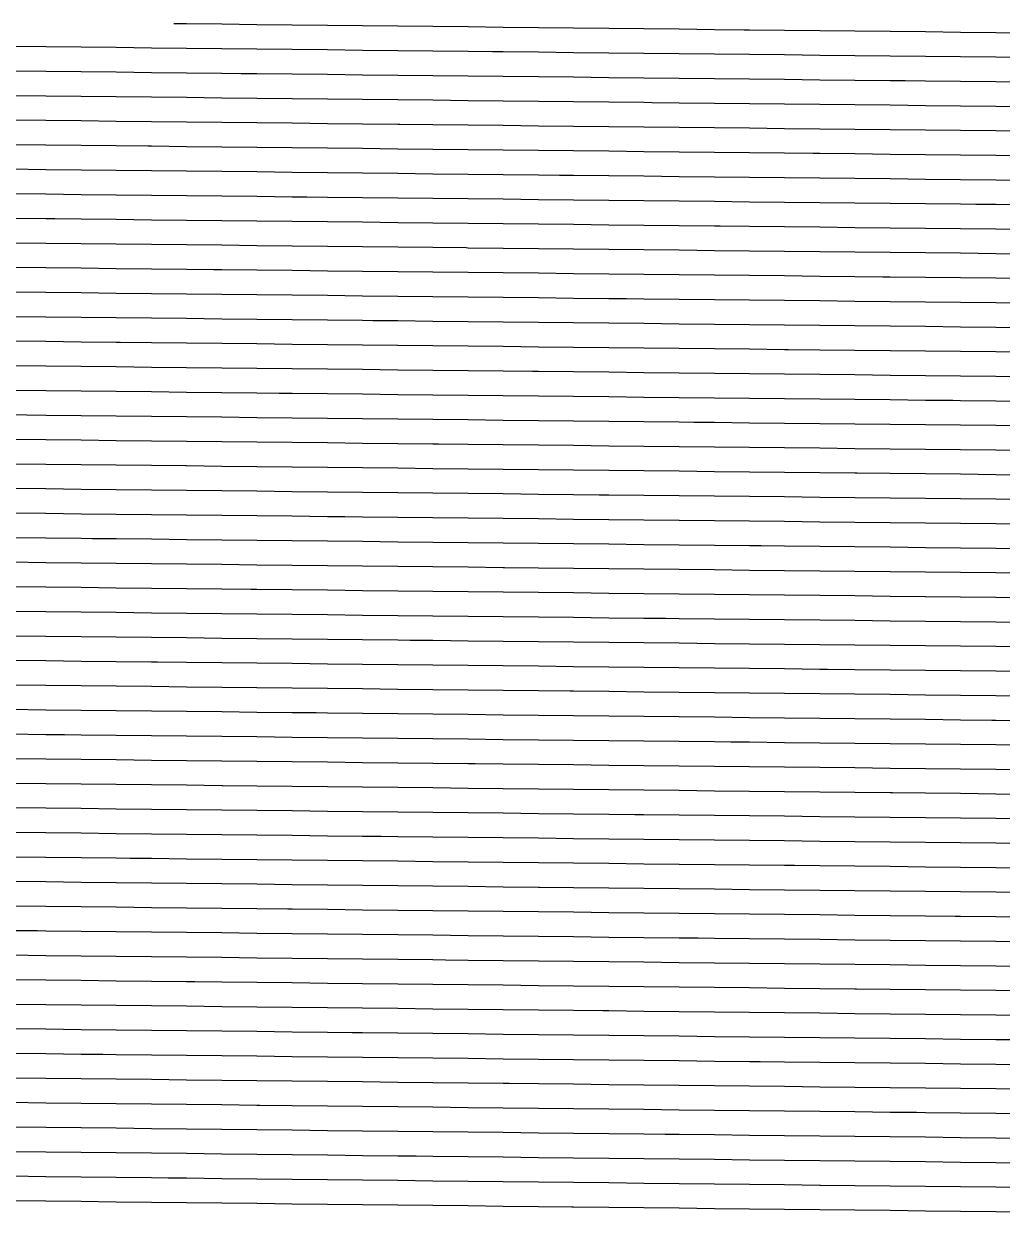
# Model space of a CAD drawing. Header units: metres. Extents: x 228 to 3387, y 52 to 162.
# Drawn here: x 3210.7 to 3298.7, y 54.4 to 161.3 of the extents above; entities that cross this region are included whole.
import ezdxf

# ---------------------------------------------------------------- set-up
doc = ezdxf.new("R2010")
doc.units = ezdxf.units.M
for name, color, linetype in [('Vs_-100', 7, 'Continuous'), ('Vs_-125', 7, 'Continuous'), ('Vs_-150', 7, 'Continuous'), ('Vs_-25', 7, 'Continuous'), ('Vs_-50', 7, 'Continuous'), ('Vs_-75', 7, 'Continuous'), ('Vs_0', 7, 'Continuous'), ('Vs_100', 7, 'Continuous'), ('Vs_1000', 7, 'Continuous'), ('Vs_1025', 7, 'Continuous'), ('Vs_1050', 7, 'Continuous'), ('Vs_125', 7, 'Continuous'), ('Vs_150', 7, 'Continuous'), ('Vs_175', 7, 'Continuous'), ('Vs_200', 7, 'Continuous'), ('Vs_225', 7, 'Continuous'), ('Vs_25', 7, 'Continuous'), ('Vs_250', 7, 'Continuous'), ('Vs_275', 7, 'Continuous'), ('Vs_300', 7, 'Continuous'), ('Vs_325', 7, 'Continuous'), ('Vs_350', 7, 'Continuous'), ('Vs_375', 7, 'Continuous'), ('Vs_400', 7, 'Continuous'), ('Vs_425', 7, 'Continuous'), ('Vs_450', 7, 'Continuous'), ('Vs_475', 7, 'Continuous'), ('Vs_50', 7, 'Continuous'), ('Vs_500', 7, 'Continuous'), ('Vs_525', 7, 'Continuous'), ('Vs_550', 7, 'Continuous'), ('Vs_575', 7, 'Continuous'), ('Vs_600', 7, 'Continuous'), ('Vs_625', 7, 'Continuous'), ('Vs_650', 7, 'Continuous'), ('Vs_675', 7, 'Continuous'), ('Vs_700', 7, 'Continuous'), ('Vs_725', 7, 'Continuous'), ('Vs_75', 7, 'Continuous'), ('Vs_750', 7, 'Continuous'), ('Vs_775', 7, 'Continuous'), ('Vs_800', 7, 'Continuous'), ('Vs_825', 7, 'Continuous'), ('Vs_850', 7, 'Continuous'), ('Vs_875', 7, 'Continuous'), ('Vs_900', 7, 'Continuous'), ('Vs_925', 7, 'Continuous'), ('Vs_950', 7, 'Continuous'), ('Vs_975', 7, 'Continuous')]:
    doc.layers.add(name, color=color, linetype=linetype)

msp = doc.modelspace()

# ---------------------------------------------------------------- linework, layer by layer
at = {"layer": 'Vs_-100'}
msp.add_lwpolyline([(3301.23, 156), (3298.07, 156.03), (3294.91, 156.07), (3291.75, 156.1), (3289.94, 156.12), (3288.59, 156.14), (3285.42, 156.17), (3282.26, 156.2), (3279.1, 156.24), (3275.94, 156.27), (3272.78, 156.31), (3269.61, 156.34), (3266.45, 156.38), (3263.29, 156.41), (3260.13, 156.45), (3256.97, 156.48), (3253.81, 156.52), (3250.64, 156.55), (3247.48, 156.58), (3244.32, 156.62), (3241.16, 156.65), (3238, 156.69), (3234.84, 156.72), (3231.67, 156.76), (3230.25, 156.77), (3228.51, 156.79), (3225.35, 156.83), (3222.19, 156.86), (3219.03, 156.9), (3215.86, 156.93), (3212.7, 156.97), (3209.54, 157)], dxfattribs=at)
at = {"layer": 'Vs_-125'}
msp.add_lwpolyline([(3301.23, 158.21), (3298.07, 158.24), (3294.91, 158.27), (3291.75, 158.31), (3288.59, 158.34), (3285.42, 158.38), (3282.26, 158.41), (3279.1, 158.45), (3275.94, 158.48), (3272.78, 158.52), (3269.61, 158.55), (3266.45, 158.58), (3263.29, 158.62), (3260.13, 158.65), (3256.97, 158.69), (3253.81, 158.72), (3252.83, 158.73), (3250.64, 158.76), (3247.48, 158.79), (3244.32, 158.83), (3241.16, 158.86), (3238, 158.9), (3234.84, 158.93), (3231.67, 158.97), (3228.51, 159), (3225.35, 159.04), (3222.19, 159.07), (3219.03, 159.11), (3215.86, 159.14), (3212.7, 159.18), (3209.54, 159.21)], dxfattribs=at)
at = {"layer": 'Vs_-150'}
msp.add_lwpolyline([(3301.23, 160.41), (3298.07, 160.45), (3294.91, 160.48), (3291.75, 160.52), (3288.59, 160.55), (3285.42, 160.58), (3282.26, 160.62), (3279.1, 160.65), (3275.94, 160.69), (3275.46, 160.69), (3272.78, 160.72), (3269.61, 160.76), (3266.45, 160.79), (3263.29, 160.83), (3260.13, 160.86), (3256.97, 160.9), (3253.81, 160.93), (3250.64, 160.97), (3247.48, 161), (3244.32, 161.04), (3241.16, 161.07), (3238, 161.1), (3234.84, 161.14), (3231.67, 161.17), (3228.51, 161.21), (3225.35, 161.24), (3224.19, 161.26)], dxfattribs=at)
at = {"layer": 'Vs_-25'}
msp.add_lwpolyline([(3301.23, 149.38), (3298.07, 149.41), (3294.91, 149.44), (3291.75, 149.48), (3288.59, 149.51), (3285.42, 149.55), (3282.26, 149.58), (3281.66, 149.59), (3279.1, 149.62), (3275.94, 149.65), (3272.78, 149.68), (3269.61, 149.72), (3266.45, 149.75), (3263.29, 149.79), (3260.13, 149.82), (3256.97, 149.86), (3253.81, 149.89), (3250.64, 149.93), (3247.48, 149.96), (3244.32, 149.99), (3241.16, 150.03), (3238, 150.06), (3234.84, 150.1), (3231.67, 150.13), (3228.51, 150.17), (3225.35, 150.2), (3222.19, 150.24), (3221.89, 150.24), (3219.03, 150.27), (3215.86, 150.31), (3212.7, 150.34), (3209.54, 150.38)], dxfattribs=at)
at = {"layer": 'Vs_-50'}
msp.add_lwpolyline([(3301.23, 151.58), (3298.07, 151.62), (3294.91, 151.65), (3291.75, 151.69), (3288.59, 151.72), (3285.42, 151.75), (3282.26, 151.79), (3279.1, 151.82), (3275.94, 151.86), (3272.78, 151.89), (3269.61, 151.93), (3266.45, 151.96), (3263.29, 152), (3260.13, 152.03), (3256.97, 152.06), (3253.81, 152.1), (3250.64, 152.13), (3247.48, 152.17), (3244.5, 152.2), (3244.32, 152.2), (3241.16, 152.24), (3238, 152.27), (3234.84, 152.31), (3231.67, 152.34), (3228.51, 152.38), (3225.35, 152.41), (3222.19, 152.45), (3219.03, 152.48), (3215.86, 152.52), (3212.7, 152.55), (3209.54, 152.59)], dxfattribs=at)
at = {"layer": 'Vs_-75'}
msp.add_lwpolyline([(3301.23, 153.79), (3298.07, 153.83), (3294.91, 153.86), (3291.75, 153.89), (3288.59, 153.93), (3285.42, 153.96), (3282.26, 154), (3279.1, 154.03), (3275.94, 154.07), (3272.78, 154.1), (3269.61, 154.13), (3267.18, 154.16), (3266.45, 154.17), (3263.29, 154.2), (3260.13, 154.24), (3256.97, 154.27), (3253.81, 154.31), (3250.64, 154.34), (3247.48, 154.38), (3244.32, 154.41), (3241.16, 154.45), (3238, 154.48), (3234.84, 154.52), (3231.67, 154.55), (3228.51, 154.58), (3225.35, 154.62), (3222.19, 154.65), (3219.03, 154.69), (3215.86, 154.72), (3212.7, 154.76), (3209.54, 154.79)], dxfattribs=at)
at = {"layer": 'Vs_0'}
msp.add_lwpolyline([(3301.23, 147.17), (3298.07, 147.2), (3294.91, 147.24), (3291.75, 147.27), (3288.59, 147.31), (3285.42, 147.34), (3282.26, 147.37), (3279.1, 147.41), (3275.94, 147.44), (3272.78, 147.48), (3269.61, 147.51), (3266.45, 147.55), (3263.29, 147.58), (3260.13, 147.61), (3258.85, 147.63), (3256.97, 147.65), (3253.81, 147.68), (3250.64, 147.72), (3247.48, 147.75), (3244.32, 147.79), (3241.16, 147.82), (3238, 147.86), (3234.84, 147.89), (3231.67, 147.93), (3228.51, 147.96), (3225.35, 147.99), (3222.19, 148.03), (3219.03, 148.06), (3215.86, 148.1), (3212.7, 148.13), (3209.54, 148.17)], dxfattribs=at)
at = {"layer": 'Vs_100'}
msp.add_lwpolyline([(3301.23, 138.34), (3298.07, 138.37), (3294.91, 138.41), (3291.75, 138.44), (3288.59, 138.48), (3287.91, 138.48), (3285.42, 138.51), (3282.26, 138.54), (3279.1, 138.58), (3275.94, 138.61), (3272.78, 138.65), (3269.61, 138.68), (3266.45, 138.71), (3263.29, 138.75), (3260.13, 138.78), (3256.97, 138.82), (3253.81, 138.85), (3250.64, 138.89), (3247.48, 138.92), (3244.32, 138.95), (3241.16, 138.99), (3238, 139.02), (3234.84, 139.06), (3231.67, 139.09), (3228.51, 139.13), (3227.76, 139.14), (3225.35, 139.16), (3222.19, 139.2), (3219.03, 139.23), (3215.86, 139.27), (3212.7, 139.3), (3209.54, 139.34)], dxfattribs=at)
at = {"layer": 'Vs_1000'}
msp.add_lwpolyline([(3301.23, 58.82), (3298.07, 58.86), (3294.91, 58.89), (3291.75, 58.93), (3288.59, 58.96), (3285.42, 59), (3282.26, 59.03), (3279.1, 59.07), (3275.94, 59.1), (3272.78, 59.14), (3269.61, 59.17), (3266.45, 59.21), (3263.29, 59.24), (3260.13, 59.28), (3256.97, 59.31), (3253.81, 59.35), (3250.64, 59.39), (3247.48, 59.42), (3245.98, 59.44), (3244.32, 59.46), (3241.16, 59.49), (3238, 59.53), (3234.84, 59.56), (3231.67, 59.6), (3228.51, 59.63), (3225.35, 59.67), (3222.19, 59.7), (3219.03, 59.74), (3215.86, 59.77), (3212.7, 59.81), (3209.54, 59.84)], dxfattribs=at)
at = {"layer": 'Vs_1025'}
msp.add_lwpolyline([(3301.23, 56.61), (3298.07, 56.65), (3294.91, 56.68), (3291.75, 56.72), (3288.59, 56.75), (3285.42, 56.79), (3282.33, 56.82), (3282.26, 56.82), (3279.1, 56.86), (3275.94, 56.9), (3272.78, 56.93), (3269.61, 56.97), (3266.45, 57), (3263.29, 57.04), (3260.13, 57.07), (3256.97, 57.11), (3253.81, 57.14), (3250.64, 57.18), (3247.48, 57.21), (3244.32, 57.25), (3241.16, 57.28), (3238, 57.32), (3234.84, 57.35), (3231.67, 57.39), (3228.51, 57.42), (3225.35, 57.46), (3223.7, 57.48), (3222.19, 57.49), (3219.03, 57.53), (3215.86, 57.56), (3212.7, 57.6), (3209.54, 57.64)], dxfattribs=at)
at = {"layer": 'Vs_1050'}
msp.add_lwpolyline([(3301.23, 54.4), (3298.07, 54.44), (3294.91, 54.47), (3291.75, 54.51), (3288.59, 54.55), (3285.42, 54.58), (3282.26, 54.62), (3279.1, 54.65), (3275.94, 54.69), (3272.78, 54.72), (3269.61, 54.76), (3266.45, 54.79), (3263.29, 54.83), (3260.13, 54.86), (3259.97, 54.86), (3256.97, 54.9), (3253.81, 54.93), (3250.64, 54.97), (3247.48, 55), (3244.32, 55.04), (3241.16, 55.07), (3238, 55.11), (3234.84, 55.14), (3231.67, 55.18), (3228.51, 55.22), (3225.35, 55.25), (3222.19, 55.29), (3219.03, 55.32), (3215.86, 55.36), (3212.7, 55.39), (3209.54, 55.43)], dxfattribs=at)
at = {"layer": 'Vs_125'}
msp.add_lwpolyline([(3301.23, 136.13), (3298.07, 136.17), (3294.91, 136.2), (3291.75, 136.23), (3288.59, 136.27), (3285.42, 136.3), (3282.26, 136.34), (3279.1, 136.37), (3275.94, 136.4), (3272.78, 136.44), (3269.61, 136.47), (3266.45, 136.51), (3264.89, 136.52), (3263.29, 136.54), (3260.13, 136.57), (3256.97, 136.61), (3253.81, 136.64), (3250.64, 136.68), (3247.48, 136.71), (3244.32, 136.75), (3241.16, 136.78), (3238, 136.82), (3234.84, 136.85), (3231.67, 136.88), (3228.51, 136.92), (3225.35, 136.95), (3222.19, 136.99), (3219.03, 137.02), (3215.86, 137.06), (3212.7, 137.09), (3209.54, 137.13)], dxfattribs=at)
at = {"layer": 'Vs_150'}
msp.add_lwpolyline([(3301.23, 133.93), (3298.07, 133.96), (3294.91, 133.99), (3291.75, 134.03), (3288.59, 134.06), (3285.42, 134.09), (3282.26, 134.13), (3279.1, 134.16), (3275.94, 134.2), (3272.78, 134.23), (3269.61, 134.26), (3266.45, 134.3), (3263.29, 134.33), (3260.13, 134.37), (3256.97, 134.4), (3253.81, 134.43), (3250.64, 134.47), (3247.48, 134.5), (3244.32, 134.54), (3242.07, 134.56), (3241.16, 134.57), (3238, 134.61), (3234.84, 134.64), (3231.67, 134.68), (3228.51, 134.71), (3225.35, 134.75), (3222.19, 134.78), (3219.03, 134.82), (3215.86, 134.85), (3212.7, 134.88), (3209.54, 134.92)], dxfattribs=at)
at = {"layer": 'Vs_175'}
msp.add_lwpolyline([(3301.23, 131.72), (3298.07, 131.75), (3294.91, 131.78), (3291.75, 131.82), (3288.59, 131.85), (3285.42, 131.89), (3282.26, 131.92), (3279.45, 131.95), (3279.1, 131.95), (3275.94, 131.99), (3272.78, 132.02), (3269.61, 132.06), (3266.45, 132.09), (3263.29, 132.12), (3260.13, 132.16), (3256.97, 132.19), (3253.81, 132.23), (3250.64, 132.26), (3247.48, 132.3), (3244.32, 132.33), (3241.16, 132.36), (3238, 132.4), (3234.84, 132.43), (3231.67, 132.47), (3228.51, 132.5), (3225.35, 132.54), (3222.19, 132.57), (3219.37, 132.6), (3219.03, 132.61), (3215.86, 132.64), (3212.7, 132.68), (3209.54, 132.71)], dxfattribs=at)
at = {"layer": 'Vs_200'}
msp.add_lwpolyline([(3301.23, 129.51), (3298.07, 129.54), (3294.91, 129.58), (3291.75, 129.61), (3288.59, 129.64), (3285.42, 129.68), (3282.26, 129.71), (3279.1, 129.75), (3275.94, 129.78), (3272.78, 129.81), (3269.61, 129.85), (3266.45, 129.88), (3263.29, 129.92), (3260.13, 129.95), (3256.97, 129.98), (3256.45, 129.99), (3253.81, 130.02), (3250.64, 130.05), (3247.48, 130.09), (3244.32, 130.12), (3241.16, 130.16), (3238, 130.19), (3234.84, 130.23), (3231.67, 130.26), (3228.51, 130.29), (3225.35, 130.33), (3222.19, 130.36), (3219.03, 130.4), (3215.86, 130.43), (3212.7, 130.47), (3209.54, 130.5)], dxfattribs=at)
at = {"layer": 'Vs_225'}
msp.add_lwpolyline([(3301.23, 127.3), (3298.07, 127.34), (3294.91, 127.37), (3294.21, 127.38), (3291.75, 127.4), (3288.59, 127.44), (3285.42, 127.47), (3282.26, 127.5), (3279.1, 127.54), (3275.94, 127.57), (3272.78, 127.61), (3269.61, 127.64), (3266.45, 127.67), (3263.29, 127.71), (3260.13, 127.74), (3256.97, 127.78), (3253.81, 127.81), (3250.64, 127.84), (3247.48, 127.88), (3244.32, 127.91), (3241.16, 127.95), (3238, 127.98), (3234.84, 128.02), (3233.66, 128.03), (3231.67, 128.05), (3228.51, 128.09), (3225.35, 128.12), (3222.19, 128.16), (3219.03, 128.19), (3215.86, 128.23), (3212.7, 128.26), (3209.54, 128.29)], dxfattribs=at)
at = {"layer": 'Vs_25'}
msp.add_lwpolyline([(3301.23, 144.96), (3298.07, 145), (3296.29, 145.02), (3294.91, 145.03), (3291.75, 145.06), (3288.59, 145.1), (3285.42, 145.13), (3282.26, 145.17), (3279.1, 145.2), (3275.94, 145.23), (3272.78, 145.27), (3269.61, 145.3), (3266.45, 145.34), (3263.29, 145.37), (3260.13, 145.41), (3256.97, 145.44), (3253.81, 145.48), (3250.64, 145.51), (3247.48, 145.54), (3244.32, 145.58), (3241.16, 145.61), (3238, 145.65), (3236.14, 145.67), (3234.84, 145.68), (3231.67, 145.72), (3228.51, 145.75), (3225.35, 145.79), (3222.19, 145.82), (3219.03, 145.86), (3215.86, 145.89), (3212.7, 145.93), (3209.54, 145.96)], dxfattribs=at)
at = {"layer": 'Vs_250'}
msp.add_lwpolyline([(3301.23, 125.1), (3298.07, 125.13), (3294.91, 125.16), (3291.75, 125.2), (3288.59, 125.23), (3285.42, 125.26), (3282.26, 125.3), (3279.1, 125.33), (3275.94, 125.36), (3272.78, 125.4), (3270.95, 125.42), (3269.61, 125.43), (3266.45, 125.47), (3263.29, 125.5), (3260.13, 125.53), (3256.97, 125.57), (3253.81, 125.6), (3250.64, 125.64), (3247.48, 125.67), (3244.32, 125.71), (3241.16, 125.74), (3238, 125.77), (3234.84, 125.81), (3231.67, 125.84), (3228.51, 125.88), (3225.35, 125.91), (3222.19, 125.95), (3219.03, 125.98), (3215.86, 126.02), (3212.7, 126.05), (3210.98, 126.07), (3209.54, 126.09)], dxfattribs=at)
at = {"layer": 'Vs_275'}
msp.add_lwpolyline([(3301.23, 122.89), (3298.07, 122.92), (3294.91, 122.95), (3291.75, 122.99), (3288.59, 123.02), (3285.42, 123.05), (3282.26, 123.09), (3279.1, 123.12), (3275.94, 123.16), (3272.78, 123.19), (3269.61, 123.22), (3266.45, 123.26), (3263.29, 123.29), (3260.13, 123.33), (3256.97, 123.36), (3253.81, 123.39), (3250.64, 123.43), (3248, 123.46), (3247.48, 123.46), (3244.32, 123.5), (3241.16, 123.53), (3238, 123.57), (3234.84, 123.6), (3231.67, 123.64), (3228.51, 123.67), (3225.35, 123.7), (3222.19, 123.74), (3219.03, 123.77), (3215.86, 123.81), (3212.7, 123.84), (3209.54, 123.88)], dxfattribs=at)
at = {"layer": 'Vs_300'}
msp.add_lwpolyline([(3301.23, 120.68), (3298.07, 120.71), (3294.91, 120.75), (3291.75, 120.78), (3288.59, 120.81), (3285.61, 120.84), (3285.42, 120.85), (3282.26, 120.88), (3279.1, 120.91), (3275.94, 120.95), (3272.78, 120.98), (3269.61, 121.02), (3266.45, 121.05), (3263.29, 121.08), (3260.13, 121.12), (3256.97, 121.15), (3253.81, 121.19), (3250.64, 121.22), (3247.48, 121.25), (3244.32, 121.29), (3241.16, 121.32), (3238, 121.36), (3234.84, 121.39), (3231.67, 121.43), (3228.51, 121.46), (3225.35, 121.5), (3225.25, 121.5), (3222.19, 121.53), (3219.03, 121.57), (3215.86, 121.6), (3212.7, 121.64), (3209.54, 121.67)], dxfattribs=at)
at = {"layer": 'Vs_325'}
msp.add_lwpolyline([(3301.23, 118.47), (3298.07, 118.5), (3294.91, 118.54), (3291.75, 118.57), (3288.59, 118.6), (3285.42, 118.64), (3282.26, 118.67), (3279.1, 118.71), (3275.94, 118.74), (3272.78, 118.77), (3269.61, 118.81), (3266.45, 118.84), (3263.29, 118.88), (3262.44, 118.88), (3260.13, 118.91), (3256.97, 118.94), (3253.81, 118.98), (3250.64, 119.01), (3247.48, 119.05), (3244.32, 119.08), (3241.16, 119.12), (3238, 119.15), (3234.84, 119.18), (3231.67, 119.22), (3228.51, 119.25), (3225.35, 119.29), (3222.19, 119.32), (3219.03, 119.36), (3215.86, 119.39), (3212.7, 119.43), (3209.54, 119.46)], dxfattribs=at)
at = {"layer": 'Vs_350'}
msp.add_lwpolyline([(3300.52, 116.27), (3298.07, 116.3), (3294.91, 116.33), (3291.75, 116.36), (3288.59, 116.4), (3285.42, 116.43), (3282.26, 116.46), (3279.1, 116.5), (3275.94, 116.53), (3272.78, 116.56), (3269.61, 116.6), (3266.45, 116.63), (3263.29, 116.67), (3260.13, 116.7), (3256.97, 116.74), (3253.81, 116.77), (3250.64, 116.8), (3247.48, 116.84), (3244.32, 116.87), (3241.16, 116.91), (3239.56, 116.92), (3238, 116.94), (3234.84, 116.98), (3231.67, 117.01), (3228.51, 117.05), (3225.35, 117.08), (3222.19, 117.11), (3219.03, 117.15), (3215.86, 117.18), (3212.7, 117.22), (3209.54, 117.25)], dxfattribs=at)
at = {"layer": 'Vs_375'}
msp.add_lwpolyline([(3301.23, 114.06), (3298.07, 114.09), (3294.91, 114.12), (3291.75, 114.15), (3288.59, 114.19), (3285.42, 114.22), (3282.26, 114.26), (3279.1, 114.29), (3276.99, 114.31), (3275.94, 114.32), (3272.78, 114.36), (3269.61, 114.39), (3266.45, 114.42), (3263.29, 114.46), (3260.13, 114.49), (3256.97, 114.53), (3253.81, 114.56), (3250.64, 114.6), (3247.48, 114.63), (3244.32, 114.66), (3241.16, 114.7), (3238, 114.73), (3234.84, 114.77), (3231.67, 114.8), (3228.51, 114.84), (3225.35, 114.87), (3222.19, 114.91), (3219.03, 114.94), (3216.86, 114.96), (3215.86, 114.98), (3212.7, 115.01), (3209.54, 115.05)], dxfattribs=at)
at = {"layer": 'Vs_400'}
msp.add_lwpolyline([(3301.23, 111.85), (3298.07, 111.88), (3294.91, 111.91), (3291.75, 111.95), (3288.59, 111.98), (3285.42, 112.01), (3282.26, 112.05), (3279.1, 112.08), (3275.94, 112.11), (3272.78, 112.15), (3269.61, 112.18), (3266.45, 112.22), (3263.29, 112.25), (3260.13, 112.28), (3256.97, 112.32), (3253.93, 112.35), (3253.81, 112.35), (3250.64, 112.39), (3247.48, 112.42), (3244.32, 112.46), (3241.16, 112.49), (3238, 112.53), (3234.84, 112.56), (3231.67, 112.59), (3228.51, 112.63), (3225.35, 112.66), (3222.19, 112.7), (3219.03, 112.73), (3215.86, 112.77), (3212.7, 112.8), (3209.54, 112.84)], dxfattribs=at)
at = {"layer": 'Vs_425'}
msp.add_lwpolyline([(3301.23, 109.64), (3298.07, 109.67), (3294.91, 109.71), (3291.75, 109.74), (3291.73, 109.74), (3288.59, 109.77), (3285.42, 109.81), (3282.26, 109.84), (3279.1, 109.87), (3275.94, 109.91), (3272.78, 109.94), (3269.61, 109.97), (3266.45, 110.01), (3263.29, 110.04), (3260.13, 110.08), (3256.97, 110.11), (3253.81, 110.14), (3250.64, 110.18), (3247.48, 110.21), (3244.32, 110.25), (3241.16, 110.28), (3238, 110.32), (3234.84, 110.35), (3231.67, 110.39), (3231.13, 110.39), (3228.51, 110.42), (3225.35, 110.46), (3222.19, 110.49), (3219.03, 110.52), (3215.86, 110.56), (3212.7, 110.59), (3209.54, 110.63)], dxfattribs=at)
at = {"layer": 'Vs_450'}
msp.add_lwpolyline([(3301.23, 107.43), (3298.07, 107.46), (3294.91, 107.5), (3291.75, 107.53), (3288.59, 107.56), (3285.42, 107.6), (3282.26, 107.63), (3279.1, 107.66), (3275.94, 107.7), (3272.78, 107.73), (3269.61, 107.77), (3268.38, 107.78), (3266.45, 107.8), (3263.29, 107.83), (3260.13, 107.87), (3256.97, 107.9), (3253.81, 107.94), (3250.64, 107.97), (3247.48, 108.01), (3244.32, 108.04), (3241.16, 108.07), (3238, 108.11), (3234.84, 108.14), (3231.67, 108.18), (3228.51, 108.21), (3225.35, 108.25), (3222.19, 108.28), (3219.03, 108.32), (3215.86, 108.35), (3212.7, 108.39), (3209.54, 108.42)], dxfattribs=at)
at = {"layer": 'Vs_475'}
msp.add_lwpolyline([(3301.23, 105.22), (3298.07, 105.26), (3294.91, 105.29), (3291.75, 105.32), (3288.59, 105.35), (3285.42, 105.39), (3282.26, 105.42), (3279.1, 105.46), (3275.94, 105.49), (3272.78, 105.52), (3269.61, 105.56), (3266.45, 105.59), (3263.29, 105.63), (3260.13, 105.66), (3256.97, 105.69), (3253.81, 105.73), (3250.64, 105.76), (3247.48, 105.8), (3245.45, 105.82), (3244.32, 105.83), (3241.16, 105.87), (3238, 105.9), (3234.84, 105.93), (3231.67, 105.97), (3228.51, 106), (3225.35, 106.04), (3222.19, 106.07), (3219.03, 106.11), (3215.86, 106.14), (3212.7, 106.18), (3209.54, 106.21)], dxfattribs=at)
at = {"layer": 'Vs_50'}
msp.add_lwpolyline([(3301.23, 142.75), (3298.07, 142.79), (3294.91, 142.82), (3291.75, 142.86), (3288.59, 142.89), (3285.42, 142.92), (3282.26, 142.96), (3279.1, 142.99), (3275.94, 143.03), (3273.3, 143.06), (3272.78, 143.06), (3269.61, 143.1), (3266.45, 143.13), (3263.29, 143.16), (3260.13, 143.2), (3256.97, 143.23), (3253.81, 143.27), (3250.64, 143.3), (3247.48, 143.34), (3244.32, 143.37), (3241.16, 143.41), (3238, 143.44), (3234.84, 143.47), (3231.67, 143.51), (3228.51, 143.54), (3225.35, 143.58), (3222.19, 143.61), (3219.03, 143.65), (3215.86, 143.68), (3213.51, 143.71), (3212.7, 143.72), (3209.54, 143.75)], dxfattribs=at)
at = {"layer": 'Vs_500'}
msp.add_lwpolyline([(3301.23, 103.01), (3298.07, 103.05), (3294.91, 103.08), (3291.75, 103.11), (3288.59, 103.15), (3285.42, 103.18), (3282.96, 103.21), (3282.26, 103.21), (3279.1, 103.25), (3275.94, 103.28), (3272.78, 103.31), (3269.61, 103.35), (3266.45, 103.38), (3263.29, 103.42), (3260.13, 103.45), (3256.97, 103.49), (3253.81, 103.52), (3250.64, 103.55), (3247.48, 103.59), (3244.32, 103.62), (3241.16, 103.66), (3238, 103.69), (3234.84, 103.73), (3231.67, 103.76), (3228.51, 103.8), (3225.35, 103.83), (3222.73, 103.86), (3222.19, 103.87), (3219.03, 103.9), (3215.86, 103.93), (3212.7, 103.97), (3209.54, 104)], dxfattribs=at)
at = {"layer": 'Vs_525'}
msp.add_lwpolyline([(3301.23, 100.81), (3298.07, 100.84), (3294.91, 100.87), (3291.75, 100.9), (3288.59, 100.94), (3285.42, 100.97), (3282.26, 101), (3279.1, 101.04), (3275.94, 101.07), (3272.78, 101.11), (3269.61, 101.14), (3266.45, 101.17), (3263.29, 101.21), (3260.13, 101.24), (3259.81, 101.25), (3256.97, 101.28), (3253.81, 101.31), (3250.64, 101.35), (3247.48, 101.38), (3244.32, 101.41), (3241.16, 101.45), (3238, 101.48), (3234.84, 101.52), (3231.67, 101.55), (3228.51, 101.59), (3225.35, 101.62), (3222.19, 101.66), (3219.03, 101.69), (3215.86, 101.73), (3212.7, 101.76), (3209.54, 101.8)], dxfattribs=at)
at = {"layer": 'Vs_550'}
msp.add_lwpolyline([(3301.23, 98.6), (3298.07, 98.63), (3297.73, 98.63), (3294.91, 98.66), (3291.75, 98.7), (3288.59, 98.73), (3285.42, 98.76), (3282.26, 98.8), (3279.1, 98.83), (3275.94, 98.86), (3272.78, 98.9), (3269.61, 98.93), (3266.45, 98.97), (3263.29, 99), (3260.13, 99.03), (3256.97, 99.07), (3253.81, 99.1), (3250.64, 99.14), (3247.48, 99.17), (3244.32, 99.21), (3241.16, 99.24), (3238, 99.28), (3237, 99.29), (3234.84, 99.31), (3231.67, 99.34), (3228.51, 99.38), (3225.35, 99.41), (3222.19, 99.45), (3219.03, 99.48), (3215.86, 99.52), (3212.7, 99.55), (3209.54, 99.59)], dxfattribs=at)
at = {"layer": 'Vs_575'}
msp.add_lwpolyline([(3301.23, 96.39), (3298.07, 96.42), (3294.91, 96.45), (3291.75, 96.49), (3288.59, 96.52), (3285.42, 96.55), (3282.26, 96.59), (3279.1, 96.62), (3275.94, 96.66), (3274.25, 96.67), (3272.78, 96.69), (3269.61, 96.72), (3266.45, 96.76), (3263.29, 96.79), (3260.13, 96.83), (3256.97, 96.86), (3253.81, 96.89), (3250.64, 96.93), (3247.48, 96.96), (3244.32, 97), (3241.16, 97.03), (3238, 97.07), (3234.84, 97.1), (3231.67, 97.14), (3228.51, 97.17), (3225.35, 97.21), (3222.19, 97.24), (3219.03, 97.28), (3215.86, 97.31), (3214.37, 97.33), (3212.7, 97.34), (3209.54, 97.38)], dxfattribs=at)
at = {"layer": 'Vs_600'}
msp.add_lwpolyline([(3301.23, 94.18), (3298.07, 94.21), (3294.91, 94.24), (3291.75, 94.28), (3288.59, 94.31), (3285.42, 94.35), (3282.26, 94.38), (3279.1, 94.41), (3275.94, 94.45), (3272.78, 94.48), (3269.61, 94.51), (3266.45, 94.55), (3263.29, 94.58), (3260.13, 94.62), (3256.97, 94.65), (3253.81, 94.69), (3251.29, 94.71), (3250.64, 94.72), (3247.48, 94.76), (3244.32, 94.79), (3241.16, 94.82), (3238, 94.86), (3234.84, 94.89), (3231.67, 94.93), (3228.51, 94.96), (3225.35, 95), (3222.19, 95.03), (3219.03, 95.07), (3215.86, 95.1), (3212.7, 95.14), (3209.54, 95.17)], dxfattribs=at)
at = {"layer": 'Vs_625'}
msp.add_lwpolyline([(3301.23, 91.97), (3298.07, 92), (3294.91, 92.04), (3291.75, 92.07), (3288.79, 92.1), (3288.59, 92.1), (3285.42, 92.14), (3282.26, 92.17), (3279.1, 92.2), (3275.94, 92.24), (3272.78, 92.27), (3269.61, 92.31), (3266.45, 92.34), (3263.29, 92.37), (3260.13, 92.41), (3256.97, 92.44), (3253.81, 92.48), (3250.64, 92.51), (3247.48, 92.55), (3244.32, 92.58), (3241.16, 92.62), (3238, 92.65), (3234.84, 92.69), (3231.67, 92.72), (3228.6, 92.75), (3228.51, 92.75), (3225.35, 92.79), (3222.19, 92.82), (3219.03, 92.86), (3215.86, 92.89), (3212.7, 92.93), (3209.54, 92.96)], dxfattribs=at)
at = {"layer": 'Vs_650'}
msp.add_lwpolyline([(3301.23, 89.76), (3298.07, 89.79), (3294.91, 89.83), (3291.75, 89.86), (3288.59, 89.89), (3285.42, 89.93), (3282.26, 89.96), (3279.1, 90), (3275.94, 90.03), (3272.78, 90.06), (3269.61, 90.1), (3266.45, 90.13), (3265.62, 90.14), (3263.29, 90.17), (3260.13, 90.2), (3256.97, 90.23), (3253.81, 90.27), (3250.64, 90.3), (3247.48, 90.34), (3244.32, 90.37), (3241.16, 90.41), (3238, 90.44), (3234.84, 90.48), (3231.67, 90.51), (3228.51, 90.55), (3225.35, 90.58), (3222.19, 90.62), (3219.03, 90.65), (3215.86, 90.69), (3212.7, 90.72), (3209.54, 90.76)], dxfattribs=at)
at = {"layer": 'Vs_675'}
msp.add_lwpolyline([(3301.23, 87.55), (3298.07, 87.58), (3294.91, 87.62), (3291.75, 87.65), (3288.59, 87.68), (3285.42, 87.72), (3282.26, 87.75), (3279.1, 87.79), (3275.94, 87.82), (3272.78, 87.85), (3269.61, 87.89), (3266.45, 87.92), (3263.29, 87.96), (3260.13, 87.99), (3256.97, 88.03), (3253.81, 88.06), (3250.64, 88.1), (3247.48, 88.13), (3244.32, 88.16), (3242.84, 88.18), (3241.16, 88.2), (3238, 88.23), (3234.84, 88.27), (3231.67, 88.3), (3228.51, 88.34), (3225.35, 88.37), (3222.19, 88.41), (3219.03, 88.44), (3215.86, 88.48), (3212.7, 88.51), (3209.54, 88.55)], dxfattribs=at)
at = {"layer": 'Vs_700'}
msp.add_lwpolyline([(3301.23, 85.34), (3298.07, 85.38), (3294.91, 85.41), (3291.75, 85.44), (3288.59, 85.48), (3285.42, 85.51), (3282.26, 85.54), (3279.99, 85.57), (3279.1, 85.58), (3275.94, 85.61), (3272.78, 85.65), (3269.61, 85.68), (3266.45, 85.71), (3263.29, 85.75), (3260.13, 85.78), (3256.97, 85.82), (3253.81, 85.85), (3250.64, 85.89), (3247.48, 85.92), (3244.32, 85.96), (3241.16, 85.99), (3238, 86.03), (3234.84, 86.06), (3231.67, 86.1), (3228.51, 86.13), (3225.35, 86.16), (3222.19, 86.2), (3220.25, 86.22), (3219.03, 86.23), (3215.86, 86.27), (3212.7, 86.3), (3209.54, 86.34)], dxfattribs=at)
at = {"layer": 'Vs_725'}
msp.add_lwpolyline([(3301.23, 83.13), (3298.07, 83.17), (3294.91, 83.2), (3291.75, 83.23), (3288.59, 83.27), (3285.42, 83.3), (3282.26, 83.33), (3279.1, 83.37), (3275.94, 83.4), (3272.78, 83.44), (3269.61, 83.47), (3266.45, 83.51), (3263.29, 83.54), (3260.13, 83.57), (3257.07, 83.61), (3256.97, 83.61), (3253.81, 83.64), (3250.64, 83.68), (3247.48, 83.71), (3244.32, 83.75), (3241.16, 83.78), (3238, 83.82), (3234.84, 83.85), (3231.67, 83.89), (3228.51, 83.92), (3225.35, 83.96), (3222.19, 83.99), (3219.03, 84.03), (3215.86, 84.06), (3212.7, 84.1), (3209.54, 84.13)], dxfattribs=at)
at = {"layer": 'Vs_75'}
msp.add_lwpolyline([(3301.23, 140.55), (3298.07, 140.58), (3294.91, 140.62), (3291.75, 140.65), (3288.59, 140.68), (3285.42, 140.72), (3282.26, 140.75), (3279.1, 140.78), (3275.94, 140.82), (3272.78, 140.85), (3269.61, 140.89), (3266.45, 140.92), (3263.29, 140.96), (3260.13, 140.99), (3256.97, 141.02), (3253.81, 141.06), (3250.64, 141.09), (3250.47, 141.1), (3247.48, 141.13), (3244.32, 141.16), (3241.16, 141.2), (3238, 141.23), (3234.84, 141.27), (3231.67, 141.3), (3228.51, 141.34), (3225.35, 141.37), (3222.19, 141.41), (3219.03, 141.44), (3215.86, 141.47), (3212.7, 141.51), (3209.54, 141.54)], dxfattribs=at)
at = {"layer": 'Vs_750'}
msp.add_lwpolyline([(3301.23, 80.92), (3298.07, 80.96), (3294.91, 80.99), (3294.43, 80.99), (3291.75, 81.02), (3288.59, 81.06), (3285.42, 81.09), (3282.26, 81.13), (3279.1, 81.16), (3275.94, 81.19), (3272.78, 81.23), (3269.61, 81.26), (3266.45, 81.3), (3263.29, 81.33), (3260.13, 81.37), (3256.97, 81.4), (3253.81, 81.44), (3250.64, 81.47), (3247.48, 81.5), (3244.32, 81.54), (3241.16, 81.57), (3238, 81.61), (3234.84, 81.64), (3234.44, 81.65), (3231.67, 81.68), (3228.51, 81.71), (3225.35, 81.75), (3222.19, 81.78), (3219.03, 81.82), (3215.86, 81.85), (3212.7, 81.89), (3209.54, 81.92)], dxfattribs=at)
at = {"layer": 'Vs_775'}
msp.add_lwpolyline([(3301.23, 78.71), (3298.07, 78.75), (3294.91, 78.78), (3291.75, 78.81), (3288.59, 78.85), (3285.42, 78.88), (3282.26, 78.92), (3279.1, 78.95), (3275.94, 78.98), (3272.78, 79.02), (3271.32, 79.04), (3269.61, 79.05), (3266.45, 79.09), (3263.29, 79.12), (3260.13, 79.16), (3256.97, 79.19), (3253.81, 79.23), (3250.64, 79.26), (3247.48, 79.3), (3244.32, 79.33), (3241.16, 79.37), (3238, 79.4), (3234.84, 79.44), (3231.67, 79.47), (3228.51, 79.51), (3225.35, 79.54), (3222.19, 79.58), (3219.03, 79.61), (3215.86, 79.65), (3212.7, 79.68), (3211.94, 79.69), (3209.54, 79.71)], dxfattribs=at)
at = {"layer": 'Vs_800'}
msp.add_lwpolyline([(3301.23, 76.5), (3298.07, 76.54), (3294.91, 76.57), (3291.75, 76.6), (3288.59, 76.64), (3285.42, 76.67), (3282.26, 76.71), (3279.1, 76.74), (3275.94, 76.78), (3272.78, 76.81), (3269.61, 76.84), (3266.45, 76.88), (3263.29, 76.91), (3260.13, 76.95), (3256.97, 76.98), (3253.81, 77.02), (3250.64, 77.05), (3248.62, 77.08), (3247.48, 77.09), (3244.32, 77.12), (3241.16, 77.16), (3238, 77.19), (3234.84, 77.23), (3231.67, 77.26), (3228.51, 77.3), (3225.35, 77.33), (3222.19, 77.37), (3219.03, 77.4), (3215.86, 77.44), (3212.7, 77.47), (3209.54, 77.51)], dxfattribs=at)
at = {"layer": 'Vs_825'}
msp.add_lwpolyline([(3301.23, 74.29), (3298.07, 74.33), (3294.91, 74.36), (3291.75, 74.4), (3288.59, 74.43), (3285.56, 74.46), (3285.42, 74.46), (3282.26, 74.5), (3279.1, 74.53), (3275.94, 74.57), (3272.78, 74.6), (3269.61, 74.64), (3266.45, 74.67), (3263.29, 74.71), (3260.13, 74.74), (3256.97, 74.77), (3253.81, 74.81), (3250.64, 74.84), (3247.48, 74.88), (3244.32, 74.91), (3241.16, 74.95), (3238, 74.98), (3234.84, 75.02), (3231.67, 75.05), (3228.51, 75.09), (3226.1, 75.12), (3225.35, 75.12), (3222.19, 75.16), (3219.03, 75.19), (3215.86, 75.23), (3212.7, 75.26), (3209.54, 75.3)], dxfattribs=at)
at = {"layer": 'Vs_850'}
msp.add_lwpolyline([(3301.23, 72.08), (3298.07, 72.12), (3294.91, 72.15), (3291.75, 72.19), (3288.59, 72.22), (3285.42, 72.25), (3282.26, 72.29), (3279.1, 72.32), (3275.94, 72.36), (3272.78, 72.39), (3269.61, 72.43), (3266.45, 72.46), (3263.29, 72.5), (3262.77, 72.5), (3260.13, 72.53), (3256.97, 72.57), (3253.81, 72.6), (3250.64, 72.64), (3247.48, 72.67), (3244.32, 72.71), (3241.16, 72.74), (3238, 72.78), (3234.84, 72.81), (3231.67, 72.85), (3228.51, 72.88), (3225.35, 72.92), (3222.19, 72.95), (3219.03, 72.99), (3215.86, 73.02), (3212.7, 73.06), (3209.54, 73.09)], dxfattribs=at)
at = {"layer": 'Vs_875'}
msp.add_lwpolyline([(3299.79, 69.89), (3298.07, 69.91), (3294.91, 69.94), (3291.75, 69.98), (3288.59, 70.01), (3285.42, 70.05), (3282.26, 70.08), (3279.1, 70.11), (3275.94, 70.15), (3272.78, 70.18), (3269.61, 70.22), (3266.45, 70.25), (3263.29, 70.29), (3260.13, 70.32), (3256.97, 70.36), (3253.81, 70.39), (3250.64, 70.43), (3247.48, 70.46), (3244.32, 70.5), (3241.16, 70.53), (3240.24, 70.54), (3238, 70.57), (3234.84, 70.6), (3231.67, 70.64), (3228.51, 70.67), (3225.35, 70.71), (3222.19, 70.74), (3219.03, 70.78), (3215.86, 70.81), (3212.7, 70.85), (3209.54, 70.88)], dxfattribs=at)
at = {"layer": 'Vs_900'}
msp.add_lwpolyline([(3301.23, 67.66), (3298.07, 67.7), (3294.91, 67.73), (3291.75, 67.77), (3288.59, 67.8), (3285.42, 67.84), (3282.26, 67.87), (3279.1, 67.91), (3276.89, 67.93), (3275.94, 67.94), (3272.78, 67.97), (3269.61, 68.01), (3266.45, 68.04), (3263.29, 68.08), (3260.13, 68.11), (3256.97, 68.15), (3253.81, 68.18), (3250.64, 68.22), (3247.48, 68.25), (3244.32, 68.29), (3241.16, 68.32), (3238, 68.36), (3234.84, 68.39), (3231.67, 68.43), (3228.51, 68.46), (3225.35, 68.5), (3222.19, 68.53), (3219.03, 68.57), (3217.83, 68.58), (3215.86, 68.6), (3212.7, 68.64), (3209.54, 68.67)], dxfattribs=at)
at = {"layer": 'Vs_925'}
msp.add_lwpolyline([(3301.23, 65.45), (3298.07, 65.49), (3294.91, 65.52), (3291.75, 65.56), (3288.59, 65.59), (3285.42, 65.63), (3282.26, 65.66), (3279.1, 65.7), (3275.94, 65.73), (3272.78, 65.77), (3269.61, 65.8), (3266.45, 65.84), (3263.29, 65.87), (3260.13, 65.91), (3256.97, 65.94), (3254.33, 65.97), (3253.81, 65.98), (3250.64, 66.01), (3247.48, 66.05), (3244.32, 66.08), (3241.16, 66.12), (3238, 66.15), (3234.84, 66.19), (3231.67, 66.22), (3228.51, 66.26), (3225.35, 66.29), (3222.19, 66.33), (3219.03, 66.36), (3215.86, 66.4), (3212.7, 66.43), (3209.54, 66.47)], dxfattribs=at)
at = {"layer": 'Vs_950'}
msp.add_lwpolyline([(3301.23, 63.24), (3298.07, 63.28), (3294.91, 63.31), (3291.75, 63.35), (3290.95, 63.36), (3288.59, 63.38), (3285.42, 63.42), (3282.26, 63.45), (3279.1, 63.49), (3275.94, 63.52), (3272.78, 63.56), (3269.61, 63.59), (3266.45, 63.63), (3263.29, 63.66), (3260.13, 63.7), (3256.97, 63.73), (3253.81, 63.77), (3250.64, 63.8), (3247.48, 63.84), (3244.32, 63.87), (3241.16, 63.91), (3238, 63.94), (3234.84, 63.98), (3231.93, 64.01), (3231.67, 64.01), (3228.51, 64.05), (3225.35, 64.08), (3222.19, 64.12), (3219.03, 64.15), (3215.86, 64.19), (3212.7, 64.22), (3209.54, 64.26)], dxfattribs=at)
at = {"layer": 'Vs_975'}
msp.add_lwpolyline([(3301.23, 61.03), (3298.07, 61.07), (3294.91, 61.1), (3291.75, 61.14), (3288.59, 61.17), (3285.42, 61.21), (3282.26, 61.24), (3279.1, 61.28), (3275.94, 61.31), (3272.78, 61.35), (3269.61, 61.38), (3268.37, 61.4), (3266.45, 61.42), (3263.29, 61.45), (3260.13, 61.49), (3256.97, 61.52), (3253.81, 61.56), (3250.64, 61.59), (3247.48, 61.63), (3244.32, 61.66), (3241.16, 61.7), (3238, 61.73), (3234.84, 61.77), (3231.67, 61.8), (3228.51, 61.84), (3225.35, 61.88), (3222.19, 61.91), (3219.03, 61.95), (3215.86, 61.98), (3212.7, 62.02), (3209.61, 62.05)], dxfattribs=at)

doc.saveas('drawing.dxf')
